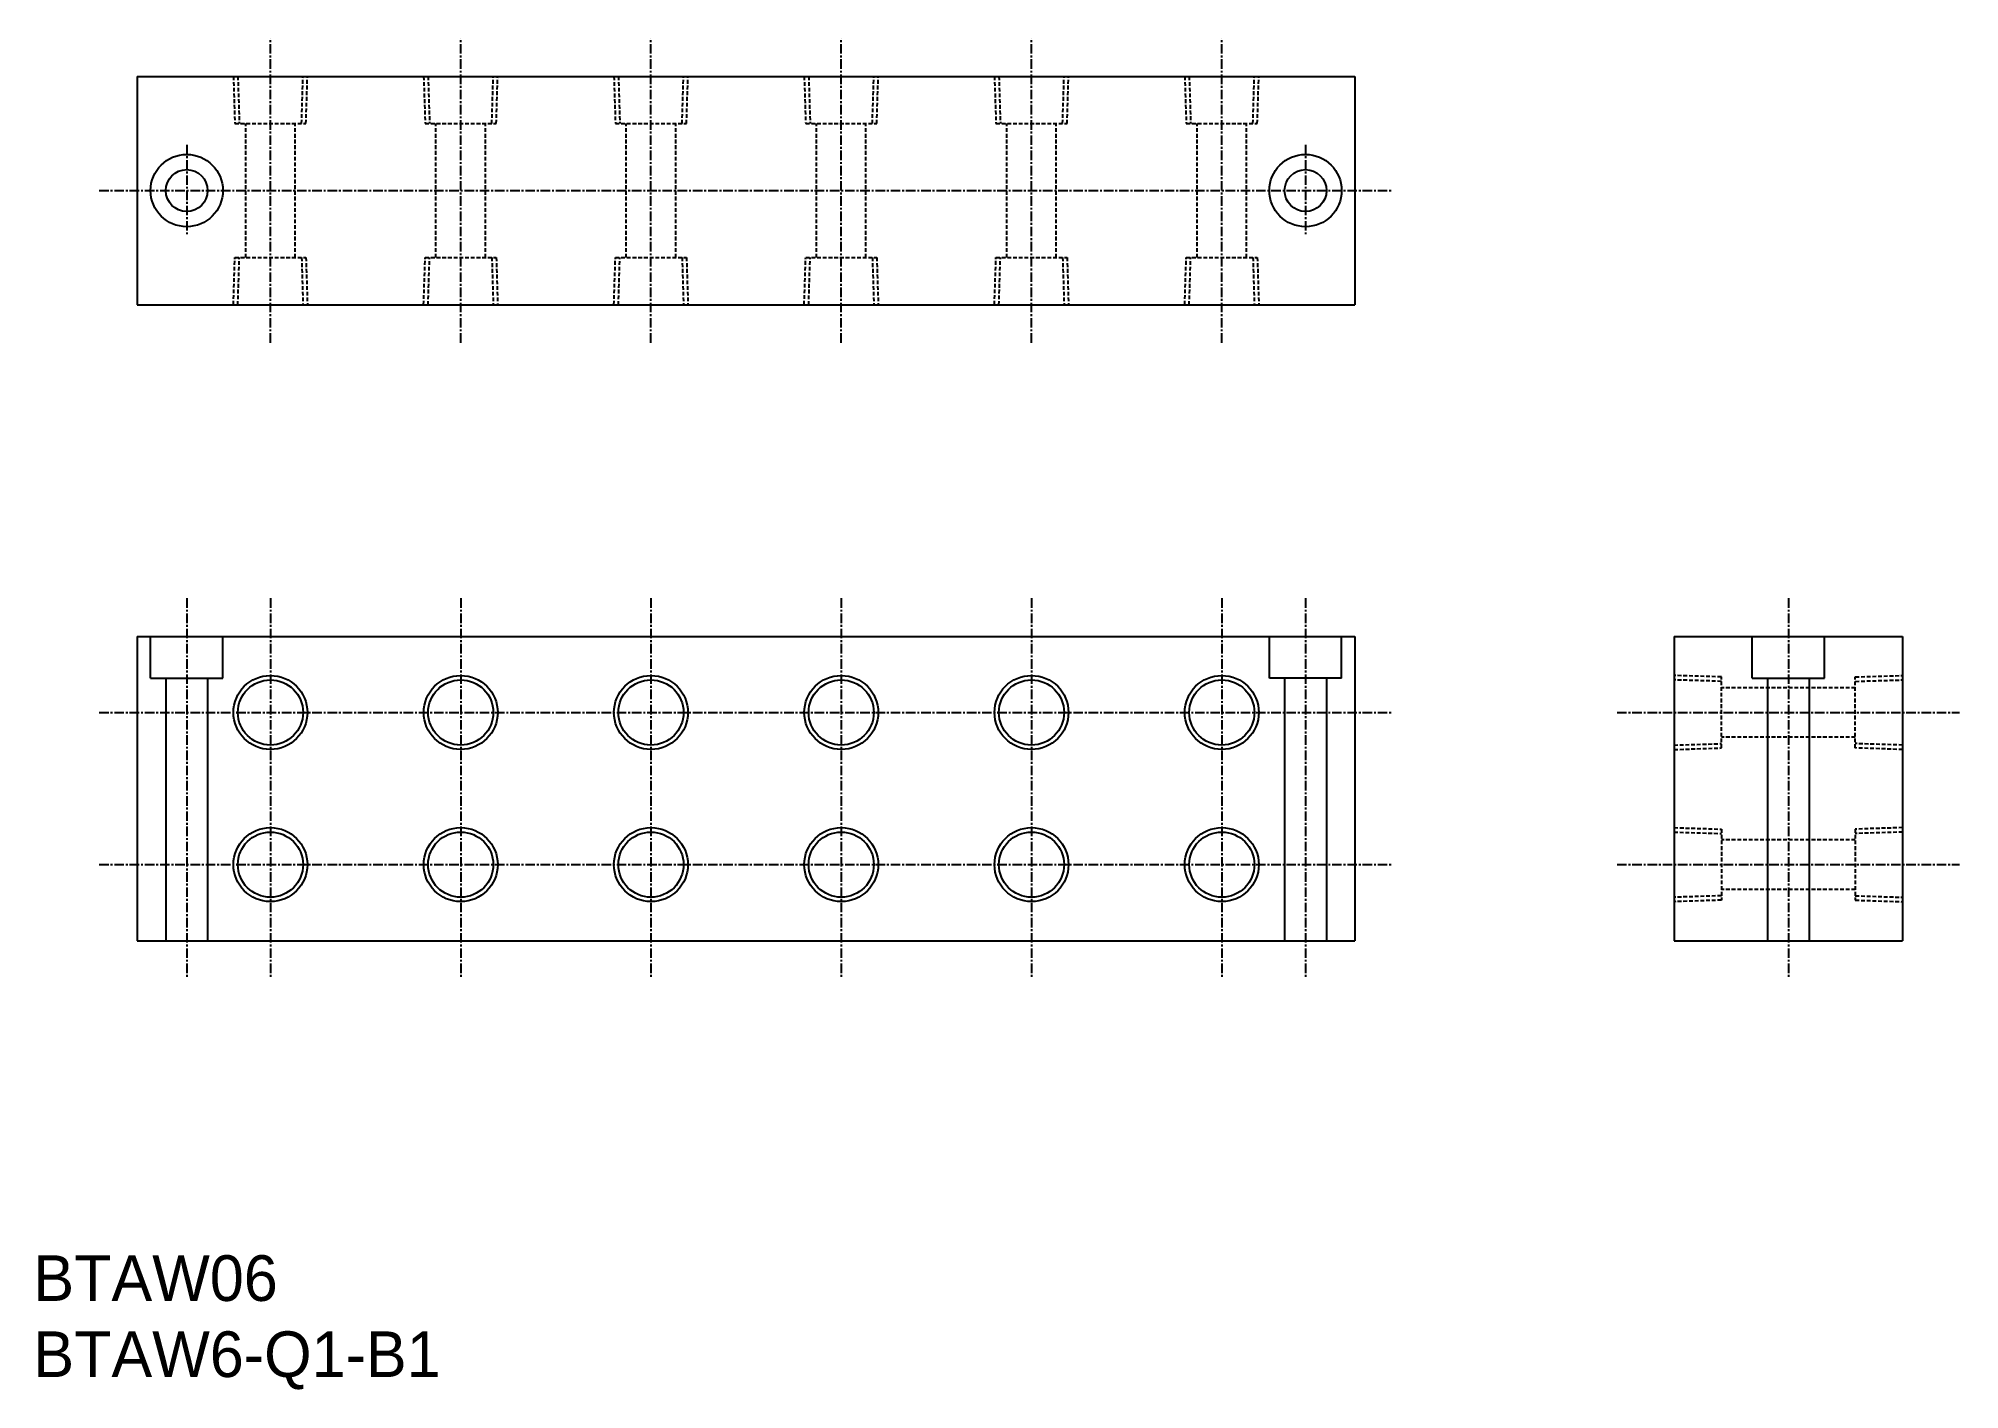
# Model space of a CAD drawing. Extents: x 466 to 718, y 118 to 296.
import ezdxf

# ---------------------------------------------------------------- set-up
doc = ezdxf.new("R2010")
doc.units = 0
doc.linetypes.add('CENTER', pattern=[2, 1.25, -0.25, 0.25, -0.25])
doc.linetypes.add('DASHED', pattern=[0.75, 0.5, -0.25])
doc.layers.get('0').update_dxf_attribs({"linetype": 'CONTINUOUS'})
doc.layers.add('CENTER', color=1, linetype='CENTER')

msp = doc.modelspace()

# ---------------------------------------------------------------- linework, layer by layer
at = {"color": 7, "linetype": 'CONTINUOUS'}
for p, q in [((478.85, 290.91), (638.85, 290.91)), ((478.85, 290.91), (478.85, 260.91)), ((638.85, 290.91), (638.85, 260.91)), ((478.85, 260.91), (638.85, 260.91)), ((478.85, 217.32), (638.85, 217.32)), ((478.85, 217.32), (478.85, 177.32)), ((480.6, 211.82), (480.6, 217.32)), ((490.1, 211.82), (490.1, 217.32)), ((627.6, 211.82), (627.6, 217.32)), ((637.1, 211.82), (637.1, 217.32)), ((638.85, 217.32), (638.85, 177.32)), ((680.79, 217.32), (710.79, 217.32)), ((680.79, 217.32), (680.79, 177.32)), ((691.04, 211.82), (691.04, 217.32)), ((700.54, 211.82), (700.54, 217.32)), ((710.79, 217.32), (710.79, 177.32)), ((480.6, 211.82), (490.1, 211.82)), ((482.6, 211.82), (482.6, 177.32)), ((488.1, 211.82), (488.1, 177.32)), ((637.1, 211.82), (627.6, 211.82)), ((629.6, 211.82), (629.6, 177.32)), ((635.1, 211.82), (635.1, 177.32)), ((691.04, 211.82), (700.54, 211.82)), ((693.04, 211.82), (693.04, 177.32)), ((698.54, 211.82), (698.54, 177.32)), ((478.85, 177.32), (638.85, 177.32)), ((680.79, 177.32), (710.79, 177.32))]:
    msp.add_line(p, q, dxfattribs=at)
at = {"color": 3, "linetype": 'DASHED'}
for p, q in [((491.48, 290.91), (491.68, 284.71)), ((492.07, 290.92), (492.26, 284.71)), ((500.44, 284.71), (500.63, 290.92)), ((501.02, 284.71), (501.21, 290.91)), ((516.48, 290.91), (516.68, 284.71)), ((517.07, 290.92), (517.26, 284.71)), ((525.44, 284.71), (525.63, 290.92)), ((526.02, 284.71), (526.21, 290.91)), ((541.48, 290.91), (541.68, 284.71)), ((542.07, 290.92), (542.26, 284.71)), ((550.44, 284.71), (550.63, 290.92)), ((551.02, 284.71), (551.21, 290.91)), ((566.48, 290.91), (566.68, 284.71)), ((567.07, 290.92), (567.26, 284.71)), ((575.44, 284.71), (575.63, 290.92)), ((576.02, 284.71), (576.21, 290.91)), ((591.48, 290.91), (591.68, 284.71)), ((592.07, 290.92), (592.26, 284.71)), ((600.44, 284.71), (600.63, 290.92)), ((601.02, 284.71), (601.21, 290.91)), ((616.48, 290.91), (616.68, 284.71)), ((617.07, 290.92), (617.26, 284.71)), ((625.44, 284.71), (625.63, 290.92)), ((626.02, 284.71), (626.21, 290.91)), ((491.68, 284.71), (501.02, 284.71)), ((493.1, 267.11), (493.1, 284.71)), ((499.6, 267.11), (499.6, 284.71)), ((516.68, 284.71), (526.02, 284.71)), ((518.1, 267.11), (518.1, 284.71)), ((524.6, 267.11), (524.6, 284.71)), ((541.68, 284.71), (551.02, 284.71)), ((543.1, 267.11), (543.1, 284.71)), ((549.6, 267.11), (549.6, 284.71)), ((566.68, 284.71), (576.02, 284.71)), ((568.1, 267.11), (568.1, 284.71)), ((574.6, 267.11), (574.6, 284.71)), ((591.68, 284.71), (601.02, 284.71)), ((593.1, 267.11), (593.1, 284.71)), ((599.6, 267.11), (599.6, 284.71)), ((616.68, 284.71), (626.02, 284.71)), ((618.1, 267.11), (618.1, 284.71)), ((624.6, 267.11), (624.6, 284.71)), ((491.48, 260.91), (491.68, 267.11)), ((491.68, 267.11), (501.02, 267.11)), ((492.07, 260.89), (492.26, 267.11)), ((500.44, 267.11), (500.63, 260.89)), ((501.02, 267.11), (501.21, 260.91)), ((516.48, 260.91), (516.68, 267.11)), ((516.68, 267.11), (526.02, 267.11)), ((517.07, 260.89), (517.26, 267.11)), ((525.44, 267.11), (525.63, 260.89)), ((526.02, 267.11), (526.21, 260.91)), ((541.48, 260.91), (541.68, 267.11)), ((541.68, 267.11), (551.02, 267.11)), ((542.07, 260.89), (542.26, 267.11)), ((550.44, 267.11), (550.63, 260.89)), ((551.02, 267.11), (551.21, 260.91)), ((566.48, 260.91), (566.68, 267.11)), ((566.68, 267.11), (576.02, 267.11)), ((567.07, 260.89), (567.26, 267.11)), ((575.44, 267.11), (575.63, 260.89)), ((576.02, 267.11), (576.21, 260.91)), ((591.48, 260.91), (591.68, 267.11)), ((591.68, 267.11), (601.02, 267.11)), ((592.07, 260.89), (592.26, 267.11)), ((600.44, 267.11), (600.63, 260.89)), ((601.02, 267.11), (601.21, 260.91)), ((616.48, 260.91), (616.68, 267.11)), ((616.68, 267.11), (626.02, 267.11)), ((617.07, 260.89), (617.26, 267.11)), ((625.44, 267.11), (625.63, 260.89)), ((626.02, 267.11), (626.21, 260.91)), ((686.99, 211.99), (680.79, 212.18)), ((704.59, 211.99), (710.79, 212.18)), ((686.99, 211.41), (680.77, 211.6)), ((686.99, 202.65), (686.99, 211.99)), ((704.59, 210.57), (686.99, 210.57)), ((704.59, 202.65), (704.59, 211.99)), ((704.59, 211.41), (710.81, 211.6)), ((680.77, 203.03), (686.99, 203.23)), ((680.79, 202.45), (686.99, 202.65)), ((704.59, 204.07), (686.99, 204.07)), ((710.81, 203.03), (704.59, 203.23)), ((710.79, 202.45), (704.59, 202.65)), ((680.79, 192.18), (686.99, 191.99)), ((686.99, 191.99), (686.99, 182.65)), ((710.79, 192.18), (704.59, 191.99)), ((704.59, 191.99), (704.59, 182.65)), ((680.77, 191.6), (686.99, 191.41)), ((704.59, 190.57), (686.99, 190.57)), ((710.81, 191.6), (704.59, 191.41)), ((686.99, 183.23), (680.77, 183.03)), ((686.99, 182.65), (680.79, 182.45)), ((704.59, 184.07), (686.99, 184.07)), ((704.59, 183.23), (710.81, 183.03)), ((704.59, 182.65), (710.79, 182.45))]:
    msp.add_line(p, q, dxfattribs=at)
at = {"color": 7, "linetype": 'CONTINUOUS'}
for centre, radius in [((485.35, 275.91), 4.75), ((632.35, 275.91), 4.75), ((485.35, 275.91), 2.75), ((632.35, 275.91), 2.75), ((496.35, 207.32), 4.28), ((521.35, 207.32), 4.28), ((546.35, 207.32), 4.28), ((571.35, 207.32), 4.28), ((596.35, 207.32), 4.28), ((621.35, 207.32), 4.28), ((496.35, 187.32), 4.28), ((521.35, 187.32), 4.28), ((546.35, 187.32), 4.28), ((571.35, 187.32), 4.28), ((596.35, 187.32), 4.28), ((621.35, 187.32), 4.28)]:
    msp.add_circle(centre, radius, dxfattribs=at)
at = {"color": 3, "linetype": 'CONTINUOUS'}
for centre in [(496.35, 207.32), (521.35, 207.32), (546.35, 207.32), (571.35, 207.32), (596.35, 207.32), (621.35, 207.32), (496.35, 187.32), (521.35, 187.32), (546.35, 187.32), (571.35, 187.32), (596.35, 187.32), (621.35, 187.32)]:
    msp.add_circle(centre, 4.86, dxfattribs=at)
at = {"layer": 'CENTER', "color": 1, "linetype": 'CENTER'}
for p, q in [((496.35, 255.91), (496.35, 295.91)), ((521.35, 255.91), (521.35, 295.91)), ((546.35, 255.91), (546.35, 295.91)), ((571.35, 255.91), (571.35, 295.91)), ((596.35, 255.91), (596.35, 295.91)), ((621.35, 255.91), (621.35, 295.91)), ((485.35, 281.91), (485.35, 269.91)), ((632.35, 281.91), (632.35, 269.91)), ((473.85, 275.91), (643.85, 275.91)), ((485.35, 222.32), (485.35, 172.32)), ((496.35, 222.32), (496.35, 172.32)), ((521.35, 222.32), (521.35, 172.32)), ((546.35, 222.32), (546.35, 172.32)), ((571.35, 222.32), (571.35, 172.32)), ((596.35, 222.32), (596.35, 172.32)), ((621.35, 222.32), (621.35, 172.32)), ((632.35, 222.32), (632.35, 172.32)), ((695.79, 222.32), (695.79, 172.32)), ((473.85, 207.32), (643.85, 207.32)), ((673.29, 207.32), (718.29, 207.32)), ((473.85, 187.32), (643.85, 187.32)), ((673.29, 187.32), (718.29, 187.32))]:
    msp.add_line(p, q, dxfattribs=at)

# ---------------------------------------------------------------- texts
at = {"color": 7, "linetype": 'CONTINUOUS'}
for s, p in [('BTAW06', (465.21, 129.98)), ('BTAW6-Q1-B1', (465.21, 119.98))]:
    msp.add_text(s, height=6, dxfattribs=at).set_placement(p)

doc.saveas('drawing.dxf')
